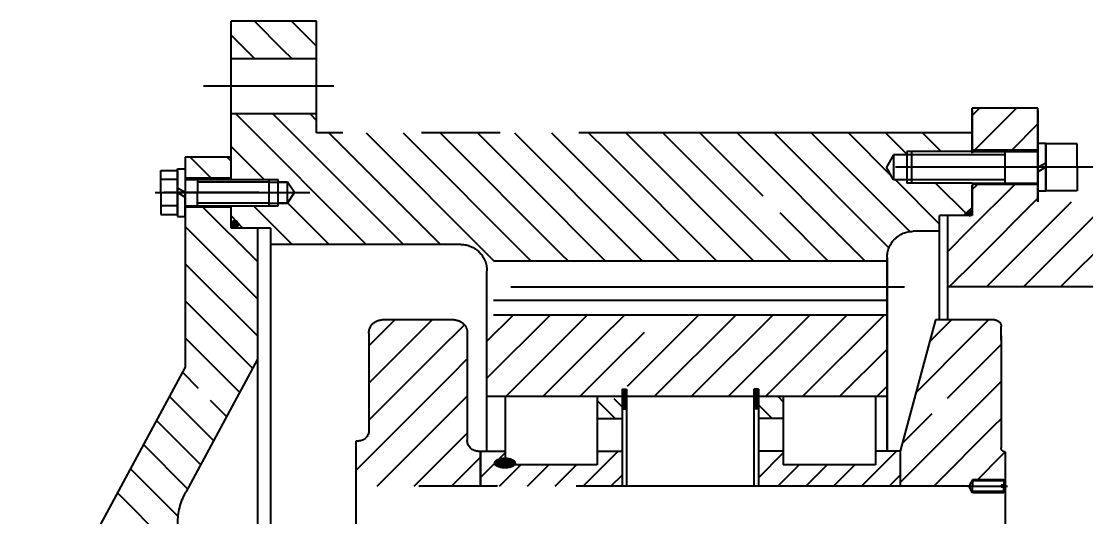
# Model space of a CAD drawing. Header units: millimetres. Extents: x 0 to 12600, y -349 to 8910.
# Drawn here: x 1148 to 1959, y 5862 to 6240 of the extents above; entities that cross this region are included whole.
import ezdxf
from ezdxf.enums import TextEntityAlignment as Align

# ---------------------------------------------------------------- set-up
doc = ezdxf.new("R2010")
doc.units = ezdxf.units.MM
doc.header["$LTSCALE"] = 300
doc.linetypes.add('K', pattern=[2.5, 1.25, -0.25, 0.25, -0.25, 0.25, -0.25])
doc.layers.add('01', color=7, linetype='Continuous')
doc.layers.add('07', color=6, linetype='K')
doc.styles.get("Standard").update_dxf_attribs({"font": 'isocp', "width": 0.707, "bigfont": 'intecad.shx'})

# ---------------------------------------------------------------- blocks, each defined once
blk = doc.blocks.new('FDSDSDFG')
at = {"layer": '07', "color": 6, "linetype": 'K', "ltscale": 0.8}
for p, q in [((-2247.48, 14907.96), (-2247.48, 14557.96)), ((-2247.48, 14907.96), (-2247.48, 14557.96)), ((-2312.35, 14728.96), (-2312.35, 14488.96)), ((-2221.2, 14602.6), (-2221.2, 14483.6)), ((-2177.48, 14557.96), (-2247.48, 14557.96)), ((-2247.48, 14557.96), (-2176.13, 14557.96)), ((-2176.13, 14557.96), (-2176.13, 14507.96)), ((-2464.18, 14518.86), (-2464.18, 14534.85)), ((-2464.18, 14504.58), (-2464.18, 14534.85)), ((-2437.99, 14532.96), (-2656.97, 14532.96)), ((-2468.18, 14532.96), (-2469.18, 14531.96)), ((-2468.18, 14532.96), (-2469.18, 14531.96)), ((-2469.18, 14531.96), (-2464.98, 14531.96)), ((-2469.18, 14531.96), (-2469.18, 14508.12)), ((-2469.18, 14531.96), (-2464.98, 14531.96)), ((-2469.18, 14531.96), (-2469.18, 14508.12)), ((-2464.98, 14532.96), (-2468.18, 14532.96)), ((-2468.18, 14532.96), (-2468.18, 14508.12)), ((-2464.98, 14532.96), (-2468.18, 14532.96)), ((-2468.18, 14532.96), (-2468.18, 14508.12)), ((-2464.98, 14532.96), (-2464.98, 14529.96)), ((-2464.98, 14532.96), (-2464.98, 14529.96)), ((-2464.98, 14529.96), (-2464.18, 14529.96)), ((-2464.98, 14529.96), (-2464.18, 14529.96)), ((-2464.18, 14532.96), (-2464.18, 14529.96)), ((-2464.18, 14532.96), (-2464.18, 14529.96)), ((-2463.38, 14529.96), (-2464.18, 14529.96)), ((-2463.38, 14529.96), (-2464.18, 14529.96)), ((-2463.38, 14532.96), (-2460.18, 14532.96)), ((-2463.38, 14532.96), (-2463.38, 14529.96)), ((-2463.38, 14532.96), (-2460.18, 14532.96)), ((-2463.38, 14532.96), (-2463.38, 14529.96)), ((-2459.18, 14531.96), (-2463.38, 14531.96)), ((-2459.18, 14531.96), (-2463.38, 14531.96)), ((-2460.18, 14532.96), (-2460.18, 14508.12)), ((-2460.18, 14532.96), (-2460.18, 14508.12)), ((-2460.18, 14532.96), (-2459.18, 14531.96)), ((-2460.18, 14532.96), (-2459.18, 14531.96)), ((-2459.18, 14531.96), (-2459.18, 14508.12)), ((-2459.18, 14531.96), (-2459.18, 14508.12)), ((-2437.99, 14532.96), (-2437.99, 14532.96)), ((-2437.99, 14532.96), (-2437.99, 14532.96)), ((-2437.99, 14532.96), (-2437.99, 14532.96)), ((-2437.99, 14532.96), (-2437.99, 14532.96)), ((-2349.58, 14529.96), (-2434.99, 14529.96)), ((-2337.48, 14524.96), (-2337.48, 14479.87)), ((-2469.18, 14508.12), (-2465.43, 14505.96)), ((-2469.18, 14508.12), (-2464.18, 14508.12)), ((-2469.18, 14508.12), (-2465.43, 14505.96)), ((-2469.18, 14508.12), (-2464.18, 14508.12)), ((-2465.43, 14505.96), (-2464.18, 14505.96)), ((-2465.43, 14505.96), (-2464.18, 14505.96)), ((-2459.18, 14508.12), (-2464.18, 14508.12)), ((-2459.18, 14508.12), (-2464.18, 14508.12)), ((-2462.93, 14505.96), (-2464.18, 14505.96)), ((-2462.93, 14505.96), (-2464.18, 14505.96)), ((-2464.18, 14505.96), (-2464.18, 14037.96)), ((-2459.18, 14508.12), (-2462.93, 14505.96)), ((-2459.18, 14508.12), (-2462.93, 14505.96)), ((-2258.03, 14507.96), (-2234.48, 14507.96)), ((-2234.48, 14507.96), (-2258.03, 14507.96)), ((-2258.03, 14507.96), (-2258.03, 14482.96)), ((-2177.48, 14507.96), (-2210.48, 14507.96)), ((-2210.48, 14507.96), (-2176.13, 14507.96)), ((-2194.98, 14507.96), (-2194.98, 14007.96)), ((-2194.98, 14507.96), (-2194.98, 14007.96)), ((-2258.1, 14488.96), (-2337.48, 14488.96)), ((-2337.48, 14479.87), (-2437.45, 14452.96)), ((-2337.48, 14482.96), (-2258.1, 14482.96)), ((-2337.48, 14482.96), (-2258.03, 14482.96)), ((-2269.98, 14482.96), (-2269.98, 14462.96)), ((-2437.45, 14452.96), (-2464.18, 14452.96)), ((-2437.45, 14452.96), (-2464.18, 14452.96)), ((-2437.45, 14452.96), (-2437.45, 14434.04)), ((-2312.48, 14456.16), (-2312.48, 14116.81)), ((-2289.98, 14442.96), (-2437.45, 14442.96)), ((-2437.45, 14442.96), (-2289.98, 14442.96)), ((-2359.93, 14442.96), (-2289.98, 14442.96)), ((-2333.74, 14442.96), (-2333.74, 14137.96)), ((-2322.68, 14442.96), (-2322.68, 14137.96)), ((-2292.68, 14442.96), (-2292.68, 14136.58)), ((-2395.93, 14434.04), (-2447.93, 14434.04)), ((-2395.93, 14363.88), (-2447.93, 14363.88)), ((-2437.45, 14363.88), (-2437.45, 14344.96)), ((-2412.68, 14363.88), (-2412.68, 14344.96)), ((-2390.27, 14344.96), (-2464.18, 14344.96)), ((-2390.27, 14341.46), (-2464.18, 14341.46)), ((-2405.26, 14344.96), (-2405.26, 14341.46)), ((-2401.85, 14341.46), (-2405.26, 14344.86)), ((-2401.99, 14341.46), (-2405.26, 14344.72)), ((-2402.14, 14341.46), (-2405.26, 14344.58)), ((-2402.28, 14341.46), (-2405.26, 14344.44)), ((-2402.42, 14341.46), (-2405.26, 14344.29)), ((-2402.56, 14341.46), (-2405.26, 14344.15)), ((-2402.7, 14341.46), (-2405.26, 14344.01)), ((-2402.84, 14341.46), (-2405.26, 14343.87)), ((-2402.98, 14341.46), (-2405.26, 14343.73)), ((-2403.13, 14341.46), (-2405.26, 14343.59)), ((-2403.27, 14341.46), (-2405.26, 14343.45)), ((-2403.41, 14341.46), (-2405.26, 14343.3)), ((-2403.55, 14341.46), (-2405.26, 14343.16)), ((-2403.69, 14341.46), (-2405.26, 14343.02)), ((-2403.83, 14341.46), (-2405.26, 14342.88)), ((-2403.97, 14341.46), (-2405.26, 14342.74)), ((-2404.12, 14341.46), (-2405.26, 14342.6)), ((-2404.26, 14341.46), (-2405.26, 14342.46)), ((-2404.4, 14341.46), (-2405.26, 14342.31)), ((-2404.54, 14341.46), (-2405.26, 14342.17)), ((-2404.68, 14341.46), (-2405.26, 14342.03)), ((-2404.82, 14341.46), (-2405.26, 14341.89)), ((-2404.96, 14341.46), (-2405.26, 14341.75)), ((-2405.11, 14341.46), (-2405.26, 14341.61)), ((-2405.25, 14341.46), (-2405.26, 14341.47)), ((-2401.71, 14341.46), (-2405.21, 14344.96)), ((-2401.57, 14341.46), (-2405.07, 14344.96)), ((-2401.43, 14341.46), (-2404.93, 14344.96)), ((-2401.29, 14341.46), (-2404.79, 14344.96)), ((-2401.15, 14341.46), (-2404.65, 14344.96)), ((-2401, 14341.46), (-2404.5, 14344.96)), ((-2400.86, 14341.46), (-2404.36, 14344.96)), ((-2400.72, 14341.46), (-2404.22, 14344.96)), ((-2400.58, 14341.46), (-2404.08, 14344.96)), ((-2400.44, 14341.46), (-2403.94, 14344.96)), ((-2400.3, 14341.46), (-2403.8, 14344.96)), ((-2400.16, 14341.46), (-2403.66, 14344.96)), ((-2400.01, 14341.46), (-2403.51, 14344.96)), ((-2399.87, 14341.46), (-2403.37, 14344.96)), ((-2399.73, 14341.46), (-2403.23, 14344.96)), ((-2399.59, 14341.46), (-2403.09, 14344.96)), ((-2399.45, 14341.46), (-2402.95, 14344.96)), ((-2399.31, 14341.46), (-2402.81, 14344.96)), ((-2399.17, 14341.46), (-2402.67, 14344.96)), ((-2399.02, 14341.46), (-2402.52, 14344.96)), ((-2398.88, 14341.46), (-2402.38, 14344.96)), ((-2398.74, 14341.46), (-2402.24, 14344.96)), ((-2398.6, 14341.46), (-2402.1, 14344.96)), ((-2398.46, 14341.46), (-2401.96, 14344.96)), ((-2398.32, 14341.46), (-2401.82, 14344.96)), ((-2398.18, 14341.46), (-2401.68, 14344.96)), ((-2398.03, 14341.46), (-2401.53, 14344.96)), ((-2397.89, 14341.46), (-2401.39, 14344.96)), ((-2397.75, 14341.46), (-2401.25, 14344.96)), ((-2397.61, 14341.46), (-2401.11, 14344.96)), ((-2397.47, 14341.46), (-2400.97, 14344.96)), ((-2397.33, 14341.46), (-2400.83, 14344.96)), ((-2397.19, 14341.46), (-2400.69, 14344.96)), ((-2397.04, 14341.46), (-2400.54, 14344.96)), ((-2396.9, 14341.46), (-2400.4, 14344.96)), ((-2396.76, 14341.46), (-2400.26, 14344.96)), ((-2396.62, 14341.46), (-2400.12, 14344.96)), ((-2396.48, 14341.46), (-2399.98, 14344.96)), ((-2396.34, 14341.46), (-2399.84, 14344.96)), ((-2396.2, 14341.46), (-2399.7, 14344.96)), ((-2396.05, 14341.46), (-2399.55, 14344.96)), ((-2395.91, 14341.46), (-2399.41, 14344.96)), ((-2395.77, 14341.46), (-2399.27, 14344.96)), ((-2395.63, 14341.46), (-2399.13, 14344.96)), ((-2395.49, 14341.46), (-2398.99, 14344.96)), ((-2395.35, 14341.46), (-2398.85, 14344.96)), ((-2395.21, 14341.46), (-2398.71, 14344.96)), ((-2395.06, 14341.46), (-2398.56, 14344.96)), ((-2394.92, 14341.46), (-2398.42, 14344.96)), ((-2394.78, 14341.46), (-2398.28, 14344.96)), ((-2394.64, 14341.46), (-2398.14, 14344.96)), ((-2394.5, 14341.46), (-2398, 14344.96)), ((-2394.36, 14341.46), (-2397.86, 14344.96)), ((-2394.22, 14341.46), (-2397.72, 14344.96)), ((-2394.07, 14341.46), (-2397.57, 14344.96)), ((-2393.93, 14341.46), (-2397.43, 14344.96)), ((-2393.79, 14341.46), (-2397.29, 14344.96)), ((-2393.65, 14341.46), (-2397.15, 14344.96)), ((-2393.51, 14341.46), (-2397.01, 14344.96)), ((-2393.37, 14341.46), (-2396.87, 14344.96)), ((-2393.23, 14341.46), (-2396.73, 14344.96)), ((-2393.09, 14341.46), (-2396.59, 14344.96)), ((-2392.94, 14341.46), (-2396.44, 14344.96)), ((-2392.8, 14341.46), (-2396.3, 14344.96)), ((-2392.66, 14341.46), (-2396.16, 14344.96)), ((-2392.52, 14341.46), (-2396.02, 14344.96)), ((-2392.38, 14341.46), (-2395.88, 14344.96)), ((-2392.24, 14341.46), (-2395.74, 14344.96)), ((-2392.1, 14341.46), (-2395.6, 14344.96)), ((-2391.95, 14341.46), (-2395.45, 14344.96)), ((-2391.81, 14341.46), (-2395.31, 14344.96)), ((-2391.67, 14341.46), (-2395.17, 14344.96)), ((-2391.53, 14341.46), (-2395.03, 14344.96)), ((-2391.39, 14341.46), (-2394.89, 14344.96)), ((-2391.25, 14341.46), (-2394.75, 14344.96)), ((-2391.11, 14341.46), (-2394.61, 14344.96)), ((-2390.96, 14341.46), (-2394.46, 14344.96)), ((-2390.82, 14341.46), (-2394.32, 14344.96)), ((-2390.68, 14341.46), (-2394.18, 14344.96)), ((-2390.54, 14341.46), (-2394.04, 14344.96)), ((-2390.4, 14341.46), (-2393.9, 14344.96)), ((-2390.27, 14341.47), (-2393.76, 14344.96)), ((-2390.27, 14341.61), (-2393.62, 14344.96)), ((-2390.27, 14341.75), (-2393.47, 14344.96)), ((-2390.27, 14341.89), (-2393.33, 14344.96)), ((-2390.27, 14342.04), (-2393.19, 14344.96)), ((-2390.27, 14342.18), (-2393.05, 14344.96)), ((-2390.27, 14342.32), (-2392.91, 14344.96)), ((-2390.27, 14342.46), (-2392.77, 14344.96)), ((-2390.27, 14342.6), (-2392.63, 14344.96)), ((-2390.27, 14342.74), (-2392.48, 14344.96)), ((-2390.27, 14342.88), (-2392.34, 14344.96)), ((-2390.27, 14343.03), (-2392.2, 14344.96)), ((-2390.27, 14343.17), (-2392.06, 14344.96)), ((-2390.27, 14343.31), (-2391.92, 14344.96)), ((-2390.27, 14343.45), (-2391.78, 14344.96)), ((-2390.27, 14343.59), (-2391.64, 14344.96)), ((-2390.27, 14343.73), (-2391.49, 14344.96)), ((-2390.27, 14343.87), (-2391.35, 14344.96)), ((-2390.27, 14344.02), (-2391.21, 14344.96)), ((-2390.27, 14344.16), (-2391.07, 14344.96)), ((-2390.27, 14344.3), (-2390.93, 14344.96)), ((-2390.27, 14344.44), (-2390.79, 14344.96)), ((-2390.27, 14344.58), (-2390.65, 14344.96)), ((-2390.27, 14344.72), (-2390.5, 14344.96)), ((-2390.27, 14344.86), (-2390.36, 14344.96)), ((-2390.27, 14344.96), (-2390.27, 14341.46)), ((-2390.27, 14244.46), (-2464.18, 14244.46)), ((-2405.26, 14240.96), (-2405.26, 14244.46)), ((-2405.25, 14244.46), (-2405.26, 14244.45)), ((-2405.11, 14244.46), (-2405.26, 14244.31)), ((-2404.96, 14244.46), (-2405.26, 14244.17)), ((-2404.82, 14244.46), (-2405.26, 14244.03)), ((-2404.68, 14244.46), (-2405.26, 14243.88)), ((-2404.54, 14244.46), (-2405.26, 14243.74)), ((-2404.4, 14244.46), (-2405.26, 14243.6)), ((-2404.26, 14244.46), (-2405.26, 14243.46)), ((-2404.12, 14244.46), (-2405.26, 14243.32)), ((-2403.97, 14244.46), (-2405.26, 14243.18)), ((-2403.83, 14244.46), (-2405.26, 14243.04)), ((-2403.69, 14244.46), (-2405.26, 14242.89)), ((-2403.55, 14244.46), (-2405.26, 14242.75)), ((-2403.41, 14244.46), (-2405.26, 14242.61)), ((-2403.27, 14244.46), (-2405.26, 14242.47)), ((-2403.13, 14244.46), (-2405.26, 14242.33)), ((-2402.98, 14244.46), (-2405.26, 14242.19)), ((-2402.84, 14244.46), (-2405.26, 14242.05)), ((-2402.7, 14244.46), (-2405.26, 14241.9)), ((-2402.56, 14244.46), (-2405.26, 14241.76)), ((-2402.42, 14244.46), (-2405.26, 14241.62)), ((-2402.28, 14244.46), (-2405.26, 14241.48)), ((-2402.14, 14244.46), (-2405.26, 14241.34)), ((-2401.99, 14244.46), (-2405.26, 14241.2)), ((-2401.85, 14244.46), (-2405.26, 14241.06)), ((-2401.71, 14244.46), (-2405.21, 14240.96)), ((-2401.57, 14244.46), (-2405.07, 14240.96)), ((-2401.43, 14244.46), (-2404.93, 14240.96)), ((-2401.29, 14244.46), (-2404.79, 14240.96)), ((-2401.15, 14244.46), (-2404.65, 14240.96)), ((-2401, 14244.46), (-2404.5, 14240.96)), ((-2400.86, 14244.46), (-2404.36, 14240.96)), ((-2400.72, 14244.46), (-2404.22, 14240.96)), ((-2400.58, 14244.46), (-2404.08, 14240.96)), ((-2400.44, 14244.46), (-2403.94, 14240.96)), ((-2400.3, 14244.46), (-2403.8, 14240.96)), ((-2400.16, 14244.46), (-2403.66, 14240.96)), ((-2400.01, 14244.46), (-2403.51, 14240.96)), ((-2399.87, 14244.46), (-2403.37, 14240.96)), ((-2399.73, 14244.46), (-2403.23, 14240.96)), ((-2399.59, 14244.46), (-2403.09, 14240.96)), ((-2399.45, 14244.46), (-2402.95, 14240.96)), ((-2399.31, 14244.46), (-2402.81, 14240.96)), ((-2399.17, 14244.46), (-2402.67, 14240.96)), ((-2399.02, 14244.46), (-2402.52, 14240.96)), ((-2398.88, 14244.46), (-2402.38, 14240.96)), ((-2398.74, 14244.46), (-2402.24, 14240.96)), ((-2398.6, 14244.46), (-2402.1, 14240.96)), ((-2398.46, 14244.46), (-2401.96, 14240.96)), ((-2398.32, 14244.46), (-2401.82, 14240.96)), ((-2398.18, 14244.46), (-2401.68, 14240.96)), ((-2398.03, 14244.46), (-2401.53, 14240.96)), ((-2397.89, 14244.46), (-2401.39, 14240.96)), ((-2397.75, 14244.46), (-2401.25, 14240.96)), ((-2397.61, 14244.46), (-2401.11, 14240.96)), ((-2397.47, 14244.46), (-2400.97, 14240.96)), ((-2397.33, 14244.46), (-2400.83, 14240.96)), ((-2397.19, 14244.46), (-2400.69, 14240.96)), ((-2397.04, 14244.46), (-2400.54, 14240.96)), ((-2396.9, 14244.46), (-2400.4, 14240.96)), ((-2396.76, 14244.46), (-2400.26, 14240.96)), ((-2396.62, 14244.46), (-2400.12, 14240.96)), ((-2396.48, 14244.46), (-2399.98, 14240.96)), ((-2396.34, 14244.46), (-2399.84, 14240.96)), ((-2396.2, 14244.46), (-2399.7, 14240.96)), ((-2396.05, 14244.46), (-2399.55, 14240.96)), ((-2395.91, 14244.46), (-2399.41, 14240.96)), ((-2395.77, 14244.46), (-2399.27, 14240.96)), ((-2395.63, 14244.46), (-2399.13, 14240.96)), ((-2395.49, 14244.46), (-2398.99, 14240.96)), ((-2395.35, 14244.46), (-2398.85, 14240.96)), ((-2395.21, 14244.46), (-2398.71, 14240.96)), ((-2395.06, 14244.46), (-2398.56, 14240.96)), ((-2394.92, 14244.46), (-2398.42, 14240.96)), ((-2394.78, 14244.46), (-2398.28, 14240.96)), ((-2394.64, 14244.46), (-2398.14, 14240.96)), ((-2394.5, 14244.46), (-2398, 14240.96)), ((-2394.36, 14244.46), (-2397.86, 14240.96)), ((-2394.22, 14244.46), (-2397.72, 14240.96)), ((-2394.07, 14244.46), (-2397.57, 14240.96)), ((-2393.93, 14244.46), (-2397.43, 14240.96)), ((-2393.79, 14244.46), (-2397.29, 14240.96)), ((-2393.65, 14244.46), (-2397.15, 14240.96)), ((-2393.51, 14244.46), (-2397.01, 14240.96)), ((-2393.37, 14244.46), (-2396.87, 14240.96)), ((-2393.23, 14244.46), (-2396.73, 14240.96)), ((-2393.09, 14244.46), (-2396.59, 14240.96)), ((-2392.94, 14244.46), (-2396.44, 14240.96)), ((-2392.8, 14244.46), (-2396.3, 14240.96)), ((-2392.66, 14244.46), (-2396.16, 14240.96)), ((-2392.52, 14244.46), (-2396.02, 14240.96)), ((-2392.38, 14244.46), (-2395.88, 14240.96)), ((-2392.24, 14244.46), (-2395.74, 14240.96)), ((-2392.1, 14244.46), (-2395.6, 14240.96)), ((-2391.95, 14244.46), (-2395.45, 14240.96)), ((-2391.81, 14244.46), (-2395.31, 14240.96)), ((-2391.67, 14244.46), (-2395.17, 14240.96)), ((-2391.53, 14244.46), (-2395.03, 14240.96)), ((-2391.39, 14244.46), (-2394.89, 14240.96)), ((-2391.25, 14244.46), (-2394.75, 14240.96)), ((-2391.11, 14244.46), (-2394.61, 14240.96)), ((-2390.96, 14244.46), (-2394.46, 14240.96)), ((-2390.82, 14244.46), (-2394.32, 14240.96)), ((-2390.68, 14244.46), (-2394.18, 14240.96)), ((-2390.54, 14244.46), (-2394.04, 14240.96)), ((-2390.4, 14244.46), (-2393.9, 14240.96)), ((-2390.27, 14244.45), (-2393.76, 14240.96)), ((-2390.27, 14244.3), (-2393.62, 14240.96)), ((-2390.27, 14244.16), (-2393.47, 14240.96)), ((-2390.27, 14244.02), (-2393.33, 14240.96)), ((-2390.27, 14243.88), (-2393.19, 14240.96)), ((-2390.27, 14243.74), (-2393.05, 14240.96)), ((-2390.27, 14243.6), (-2392.91, 14240.96)), ((-2390.27, 14243.46), (-2392.77, 14240.96)), ((-2390.27, 14243.31), (-2392.63, 14240.96)), ((-2390.27, 14243.17), (-2392.48, 14240.96)), ((-2390.27, 14243.03), (-2392.34, 14240.96)), ((-2390.27, 14242.89), (-2392.2, 14240.96)), ((-2390.27, 14242.75), (-2392.06, 14240.96)), ((-2390.27, 14242.61), (-2391.92, 14240.96)), ((-2390.27, 14242.47), (-2391.78, 14240.96)), ((-2390.27, 14242.32), (-2391.64, 14240.96)), ((-2390.27, 14242.18), (-2391.49, 14240.96)), ((-2390.27, 14242.04), (-2391.35, 14240.96)), ((-2390.27, 14241.9), (-2391.21, 14240.96)), ((-2390.27, 14241.76), (-2391.07, 14240.96)), ((-2390.27, 14241.62), (-2390.93, 14240.96)), ((-2390.27, 14241.48), (-2390.79, 14240.96)), ((-2390.27, 14241.33), (-2390.65, 14240.96)), ((-2390.27, 14241.19), (-2390.5, 14240.96)), ((-2390.27, 14241.05), (-2390.36, 14240.96)), ((-2390.27, 14240.96), (-2390.27, 14244.46)), ((-2390.27, 14240.96), (-2464.18, 14240.96)), ((-2437.45, 14222.04), (-2437.45, 14240.96)), ((-2412.68, 14222.04), (-2412.68, 14240.96)), ((-2412.68, 14235.78), (-2398.93, 14222.04)), ((-2403.71, 14240.96), (-2397.68, 14234.92)), ((-2395.93, 14222.04), (-2447.93, 14222.04)), ((-2395.93, 14151.88), (-2447.93, 14151.88)), ((-2437.45, 14130.96), (-2437.45, 14151.88)), ((-2437.45, 14137.96), (-2299.98, 14137.96)), ((-2437.45, 14132.96), (-2464.18, 14132.96)), ((-2464.18, 14132.96), (-2437.45, 14132.96)), ((-2347.48, 14122.96), (-2429.45, 14122.96)), ((-2337.48, 14112.96), (-2337.48, 14057.96)), ((-2279.98, 14117.96), (-2279.98, 13972.96)), ((-2347.48, 14047.96), (-2421.75, 14047.96)), ((-2429.75, 14039.96), (-2429.75, 14037.96)), ((-2429.75, 14037.96), (-2657.48, 14037.96)), ((-2159.48, 14021.11), (-2159.48, 13921.86)), ((-2194.98, 14007.96), (-2109.98, 14007.96)), ((-2180.58, 14007.96), (-2180.58, 13942.96)), ((-2138.58, 14007.96), (-2138.58, 13942.96)), ((-2109.98, 14007.96), (-2109.98, 13942.96)), ((-2267.48, 13972.96), (-2591.9, 13972.96)), ((-2267.48, 13972.96), (-2591.9, 13972.96)), ((-2267.48, 13972.96), (-2267.48, 13942.96)), ((-2240.5, 13887.39), (-2240.5, 13971.51)), ((-2267.48, 13962.96), (-2601.87, 13962.96)), ((-2267.48, 13962.96), (-2594.5, 13962.96)), ((-2367.48, 13962.96), (-2468.72, 13908.28)), ((-2240.5, 13964.06), (-2240.5, 13891.87)), ((-2267.48, 13942.96), (-2250.5, 13942.96)), ((-2230.5, 13942.96), (-2109.98, 13942.96)), ((-2213.52, 13942.96), (-2213.52, 13907.96)), ((-2373.52, 13907.96), (-2604.98, 13782.96)), ((-2213.52, 13907.96), (-2373.52, 13907.96)), ((-2213.52, 13907.96), (-2373.52, 13907.96))]:
    blk.add_line(p, q, dxfattribs=at)
at = {"layer": '07', "color": 6, "linetype": 'K'}
for p, q in [((-2312.35, 14575.24), (-2251.96, 14635.63)), ((-2312.35, 14546.96), (-2247.48, 14611.83)), ((-2221.2, 14591.11), (-2221.2, 14521.02)), ((-2312.35, 14518.67), (-2247.48, 14583.55)), ((-2239.2, 14587.96), (-2239.2, 14563.96)), ((-2221.2, 14587.96), (-2239.2, 14587.96)), ((-2221.2, 14587.96), (-2203.2, 14587.96)), ((-2203.2, 14587.96), (-2203.2, 14563.96)), ((-2221.2, 14566.05), (-2221.2, 14555.86)), ((-2291.7, 14511.04), (-2244.78, 14557.96)), ((-2239.45, 14563.96), (-2239.45, 14557.96)), ((-2221.2, 14563.96), (-2239.45, 14563.96)), ((-2239.45, 14557.96), (-2221.2, 14557.96)), ((-2239.2, 14563.96), (-2221.2, 14563.96)), ((-2234.2, 14557.96), (-2234.2, 14507.96)), ((-2233.2, 14563.96), (-2221.2, 14563.96)), ((-2233.2, 14507.96), (-2233.2, 14557.96)), ((-2221.2, 14563.96), (-2224.66, 14557.96)), ((-2209.2, 14563.96), (-2221.2, 14563.96)), ((-2203.2, 14563.96), (-2221.2, 14563.96)), ((-2221.2, 14557.96), (-2217.73, 14563.96)), ((-2221.2, 14563.96), (-2202.95, 14563.96)), ((-2202.95, 14557.96), (-2221.2, 14557.96)), ((-2209.2, 14507.96), (-2209.2, 14557.96)), ((-2208.2, 14557.96), (-2208.2, 14507.96)), ((-2208.2, 14537.97), (-2188.21, 14557.96)), ((-2202.95, 14563.96), (-2202.95, 14557.96)), ((-2208.2, 14509.69), (-2176.13, 14541.76)), ((-2268.32, 14506.14), (-2234.2, 14540.26)), ((-2459.18, 14511.81), (-2440.55, 14530.43)), ((-2440.55, 14530.43), (-2438.02, 14532.96)), ((-2417.96, 14524.74), (-2412.74, 14529.96)), ((-2395.37, 14519.05), (-2384.46, 14529.96)), ((-2372.78, 14513.35), (-2356.17, 14529.96)), ((-2352.99, 14529.96), (-2342.48, 14529.96)), ((-2233.2, 14532.96), (-2209.2, 14532.96)), ((-2230.8, 14532.96), (-2230.8, 14447.96)), ((-2211.6, 14532.96), (-2211.6, 14447.96)), ((-2464.18, 14478.52), (-2417.96, 14524.74)), ((-2461.46, 14452.96), (-2395.37, 14519.05)), ((-2350.18, 14507.66), (-2337.48, 14520.37)), ((-2397.19, 14488.94), (-2372.78, 14513.35)), ((-2312.35, 14490.39), (-2291.7, 14511.04)), ((-2238.21, 14507.96), (-2234.2, 14511.97)), ((-2221.2, 14510.96), (-2221.2, 14449.42)), ((-2181.64, 14507.96), (-2176.13, 14513.47)), ((-2392.9, 14464.95), (-2350.18, 14507.66)), ((-2285.5, 14488.96), (-2268.32, 14506.14)), ((-2251.92, 14507.96), (-2258.03, 14501.25)), ((-2257.88, 14506.06), (-2256.06, 14507.88)), ((-2257.88, 14506.2), (-2256.21, 14507.88)), ((-2257.88, 14505.92), (-2255.93, 14507.87)), ((-2257.86, 14505.8), (-2255.8, 14507.86)), ((-2257.86, 14506.36), (-2256.37, 14507.86)), ((-2257.84, 14505.68), (-2255.68, 14507.83)), ((-2257.83, 14506.54), (-2256.54, 14507.82)), ((-2257.81, 14505.57), (-2255.57, 14507.8)), ((-2257.77, 14505.46), (-2255.47, 14507.77)), ((-2257.76, 14506.75), (-2256.75, 14507.75)), ((-2257.73, 14505.36), (-2255.37, 14507.73)), ((-2257.68, 14505.27), (-2255.27, 14507.68)), ((-2257.63, 14505.18), (-2255.18, 14507.63)), ((-2257.61, 14507.04), (-2257.04, 14507.61)), ((-2257.58, 14505.09), (-2255.09, 14507.58)), ((-2257.52, 14505.01), (-2255.01, 14507.52)), ((-2257.46, 14504.93), (-2254.93, 14507.45)), ((-2257.39, 14504.85), (-2254.86, 14507.39)), ((-2257.32, 14504.78), (-2254.79, 14507.32)), ((-2257.24, 14504.72), (-2254.72, 14507.24)), ((-2257.17, 14504.65), (-2254.66, 14507.16)), ((-2257.08, 14504.6), (-2254.6, 14507.08)), ((-2257, 14504.54), (-2254.55, 14506.99)), ((-2233.2, 14479.99), (-2256.97, 14503.76)), ((-2256.9, 14504.49), (-2254.5, 14506.9)), ((-2256.81, 14504.45), (-2254.45, 14506.81)), ((-2256.71, 14504.41), (-2254.41, 14506.7)), ((-2256.6, 14504.37), (-2254.37, 14506.6)), ((-2256.49, 14504.34), (-2254.34, 14506.49)), ((-2256.37, 14504.32), (-2254.32, 14506.37)), ((-2256.24, 14504.3), (-2254.31, 14506.24)), ((-2256.11, 14504.3), (-2254.3, 14506.11)), ((-2255.96, 14504.3), (-2254.3, 14505.96)), ((-2255.8, 14504.32), (-2254.32, 14505.8)), ((-2255.62, 14504.36), (-2254.36, 14505.62)), ((-2255.41, 14504.43), (-2254.44, 14505.4)), ((-2255.11, 14504.59), (-2254.6, 14505.1)), ((-2233.2, 14507.96), (-2233.2, 14457.96)), ((-2209.2, 14507.96), (-2209.2, 14457.96)), ((-2354.2, 14475.37), (-2337.48, 14492.08)), ((-2431.6, 14454.53), (-2408.74, 14477.39)), ((-2230.8, 14449.3), (-2264.45, 14482.96)), ((-2194.98, 14470.05), (-2209.2, 14484.27)), ((-2194.98, 14385.2), (-2270.15, 14460.37)), ((-2233.2, 14461.98), (-2209.2, 14461.98)), ((-2464.18, 14444.63), (-2455.85, 14452.96)), ((-2209.2, 14457.96), (-2233.2, 14457.96)), ((-2230.8, 14457.96), (-2230.8, 14447.96)), ((-2211.6, 14457.96), (-2211.6, 14447.96)), ((-2194.98, 14441.77), (-2211.17, 14457.96)), ((-2464.18, 14423.41), (-2437.45, 14450.15)), ((-2194.98, 14356.91), (-2282.48, 14444.42)), ((-2211.6, 14447.96), (-2230.8, 14447.96)), ((-2230.8, 14447.96), (-2221.2, 14442.42)), ((-2194.98, 14413.48), (-2227.62, 14446.12)), ((-2211.6, 14447.96), (-2221.2, 14442.42)), ((-2395.93, 14442.96), (-2395.93, 14137.96)), ((-2395.93, 14406.81), (-2359.78, 14442.96)), ((-2395.93, 14435.1), (-2388.07, 14442.96)), ((-2395.93, 14378.53), (-2333.74, 14440.71)), ((-2447.93, 14434.04), (-2447.93, 14363.88)), ((-2194.98, 14328.63), (-2292.68, 14426.33)), ((-2464.18, 14402.2), (-2447.93, 14418.45)), ((-2395.93, 14350.24), (-2333.74, 14412.43)), ((-2464.18, 14380.99), (-2447.93, 14397.24)), ((-2255.74, 14361.1), (-2292.68, 14398.04)), ((-2395.93, 14321.96), (-2333.74, 14384.15)), ((-2464.18, 14359.78), (-2447.93, 14376.03)), ((-2457.78, 14344.96), (-2438.86, 14363.88)), ((-2395.93, 14359.87), (-2399.93, 14363.88)), ((-2194.98, 14272.06), (-2292.68, 14369.76)), ((-2402.23, 14344.96), (-2412.68, 14355.41)), ((-2395.93, 14293.67), (-2333.74, 14355.86)), ((-2194.98, 14300.34), (-2242.97, 14348.34)), ((-2194.98, 14243.78), (-2292.68, 14341.48)), ((-2395.93, 14265.39), (-2333.74, 14327.58)), ((-2207.7, 14228.22), (-2292.68, 14313.19)), ((-2387.9, 14245.13), (-2333.74, 14299.29)), ((-2247.41, 14239.64), (-2292.68, 14284.91)), ((-2371.26, 14233.48), (-2346.71, 14258.04)), ((-2287.11, 14251.06), (-2292.68, 14256.62)), ((-2194.98, 14158.92), (-2287.11, 14251.06)), ((-2351.92, 14224.54), (-2333.74, 14242.72)), ((-2464.18, 14232.5), (-2455.72, 14240.96)), ((-2464.18, 14211.28), (-2437.45, 14238.01)), ((-2395.93, 14208.82), (-2371.26, 14233.48)), ((-2194.98, 14187.21), (-2247.41, 14239.64)), ((-2234.66, 14170.32), (-2292.68, 14228.34)), ((-2194.98, 14215.49), (-2207.7, 14228.22)), ((-2447.93, 14222.04), (-2447.93, 14151.88)), ((-2395.93, 14180.54), (-2351.92, 14224.54)), ((-2395.93, 14152.25), (-2333.74, 14214.44)), ((-2464.18, 14190.07), (-2447.93, 14206.32)), ((-2287.27, 14194.65), (-2292.68, 14200.05)), ((-2194.98, 14102.35), (-2287.27, 14194.65)), ((-2464.18, 14168.86), (-2447.93, 14185.11)), ((-2381.94, 14137.96), (-2333.74, 14186.16)), ((-2194.98, 14074.07), (-2292.68, 14171.77)), ((-2194.98, 14130.64), (-2234.66, 14170.32)), ((-2464.18, 14147.64), (-2447.93, 14163.89)), ((-2457.65, 14132.96), (-2438.73, 14151.88)), ((-2353.65, 14137.96), (-2333.74, 14157.87)), ((-2194.98, 14045.79), (-2292.68, 14143.49)), ((-2464.18, 14110.83), (-2442.05, 14132.96)), ((-2464.18, 14082.54), (-2423.76, 14122.96)), ((-2464.18, 14054.26), (-2397.08, 14121.36)), ((-2397.08, 14121.36), (-2395.48, 14122.96)), ((-2379.35, 14110.8), (-2367.19, 14122.96)), ((-2361.63, 14100.23), (-2341.16, 14120.71)), ((-2452.19, 14037.96), (-2379.35, 14110.8)), ((-2413.91, 14047.96), (-2361.63, 14100.23)), ((-2343.91, 14089.67), (-2337.48, 14096.1)), ((-2194.98, 14017.5), (-2279.98, 14102.5)), ((-2385.62, 14047.96), (-2343.91, 14089.67)), ((-2252.9, 14047.14), (-2279.98, 14074.22)), ((-2357.34, 14047.96), (-2337.48, 14067.82)), ((-2180.58, 13974.82), (-2252.9, 14047.14)), ((-2180.58, 13946.53), (-2279.98, 14045.93)), ((-2248.31, 13985.98), (-2279.98, 14017.65)), ((-2180.58, 14003.1), (-2185.43, 14007.96)), ((-2109.98, 13989.07), (-2128.87, 14007.96)), ((-2240.5, 13884.89), (-2240.5, 14002.82)), ((-2248.5, 13985.86), (-2240.5, 13991.17)), ((-2240.5, 13991.17), (-2232.5, 13985.86)), ((-2250.5, 13959.88), (-2279.98, 13989.36)), ((-2248.5, 13971.96), (-2248.5, 13985.86)), ((-2248.5, 13985.86), (-2248.5, 13978.66)), ((-2248.5, 13985.86), (-2232.5, 13985.86)), ((-2232.5, 13971.96), (-2232.5, 13985.86)), ((-2232.5, 13985.86), (-2232.5, 13978.91)), ((-2131.11, 13981.92), (-2138.58, 13989.39)), ((-2109.98, 13960.79), (-2131.11, 13981.92)), ((-2250.5, 13971.96), (-2250.5, 13978.66)), ((-2250.5, 13978.66), (-2230.5, 13978.66)), ((-2230.5, 13971.96), (-2230.5, 13978.66)), ((-2250.5, 13907.96), (-2250.5, 13971.96)), ((-2250.5, 13971.96), (-2230.5, 13971.96)), ((-2248.5, 13971.96), (-2248.5, 13917.23)), ((-2232.5, 13971.96), (-2232.5, 13917.23)), ((-2230.5, 13907.96), (-2230.5, 13971.96)), ((-2205.29, 13942.96), (-2230.5, 13968.17)), ((-2570.9, 13957.96), (-2469.22, 13856.28)), ((-2374.25, 13959.3), (-2322.91, 13907.96)), ((-2349.62, 13962.96), (-2294.62, 13907.96)), ((-2321.34, 13962.96), (-2266.34, 13907.96)), ((-2293.05, 13962.96), (-2251.5, 13921.4)), ((-2120.43, 13942.96), (-2138.58, 13961.1)), ((-2392.62, 13949.38), (-2351.19, 13907.96)), ((-2267.48, 13951.82), (-2258.08, 13942.96)), ((-2261.86, 13942.96), (-2267.48, 13948.58)), ((-2267.34, 13945.63), (-2264.52, 13948.44)), ((-2267.34, 13945.76), (-2264.66, 13948.44)), ((-2267.34, 13945.91), (-2264.81, 13948.44)), ((-2267.33, 13945.5), (-2264.39, 13948.43)), ((-2267.33, 13946.06), (-2264.96, 13948.43)), ((-2267.31, 13945.37), (-2264.27, 13948.41)), ((-2267.3, 13946.23), (-2265.13, 13948.4)), ((-2267.29, 13945.25), (-2264.15, 13948.39)), ((-2267.27, 13945.13), (-2264.03, 13948.37)), ((-2267.26, 13946.41), (-2265.3, 13948.37)), ((-2267.24, 13945.02), (-2263.92, 13948.34)), ((-2267.21, 13946.61), (-2265.5, 13948.31)), ((-2267.2, 13944.91), (-2263.81, 13948.3)), ((-2267.16, 13944.81), (-2263.71, 13948.26)), ((-2267.12, 13946.83), (-2265.73, 13948.22)), ((-2267.12, 13944.71), (-2263.64, 13948.2)), ((-2267.08, 13944.61), (-2263.57, 13948.13)), ((-2267.03, 13944.52), (-2263.49, 13948.06)), ((-2266.98, 13947.12), (-2266.02, 13948.08)), ((-2266.98, 13944.43), (-2263.42, 13947.99)), ((-2266.93, 13944.34), (-2263.35, 13947.92)), ((-2266.87, 13944.25), (-2263.27, 13947.85)), ((-2266.81, 13944.17), (-2263.2, 13947.78)), ((-2266.75, 13944.09), (-2263.13, 13947.71)), ((-2266.69, 13944.02), (-2263.06, 13947.65)), ((-2266.62, 13943.94), (-2262.98, 13947.58)), ((-2266.55, 13943.87), (-2262.91, 13947.51)), ((-2266.48, 13943.8), (-2262.84, 13947.44)), ((-2266.4, 13943.73), (-2262.76, 13947.37)), ((-2266.32, 13943.67), (-2262.69, 13947.3)), ((-2266.24, 13943.61), (-2262.62, 13947.23)), ((-2266.16, 13943.55), (-2262.55, 13947.17)), ((-2266.08, 13943.49), (-2262.47, 13947.1)), ((-2265.99, 13943.44), (-2262.4, 13947.03)), ((-2265.89, 13943.39), (-2262.33, 13946.96)), ((-2265.8, 13943.35), (-2262.26, 13946.89)), ((-2265.7, 13943.3), (-2262.2, 13946.8)), ((-2265.6, 13943.26), (-2262.16, 13946.7)), ((-2265.5, 13943.23), (-2262.12, 13946.6)), ((-2265.39, 13943.19), (-2262.09, 13946.49)), ((-2265.28, 13943.16), (-2262.06, 13946.38)), ((-2265.16, 13943.14), (-2262.04, 13946.26)), ((-2265.04, 13943.12), (-2262.02, 13946.14)), ((-2264.91, 13943.1), (-2262, 13946.01)), ((-2264.78, 13943.1), (-2261.99, 13945.88)), ((-2264.64, 13943.09), (-2261.99, 13945.74)), ((-2264.49, 13943.1), (-2262, 13945.59)), ((-2264.33, 13943.11), (-2262.01, 13945.44)), ((-2264.17, 13943.14), (-2262.04, 13945.27)), ((-2263.98, 13943.18), (-2262.08, 13945.09)), ((-2263.78, 13943.25), (-2262.14, 13944.88)), ((-2263.54, 13943.34), (-2262.24, 13944.64)), ((-2263.23, 13943.51), (-2262.41, 13944.33)), ((-2251.5, 13942.96), (-2251.5, 13907.96)), ((-2240.5, 13886.39), (-2240.5, 13945.51)), ((-2229.5, 13942.96), (-2229.5, 13907.96)), ((-2216.49, 13942.96), (-2213.52, 13939.99)), ((-2410.98, 13939.46), (-2398.83, 13927.31)), ((-2429.35, 13929.55), (-2395.75, 13895.95)), ((-2229.5, 13927.68), (-2213.52, 13911.7)), ((-2447.71, 13919.63), (-2414.12, 13886.03)), ((-2389.69, 13918.17), (-2377.39, 13905.87)), ((-2250.5, 13917.23), (-2240.5, 13917.23)), ((-2230.5, 13917.23), (-2240.5, 13917.23)), ((-2466.08, 13909.71), (-2432.48, 13876.11)), ((-2240.5, 13899.86), (-2240.5, 13910.05)), ((-2487.21, 13902.56), (-2450.85, 13866.19)), ((-2258.75, 13907.96), (-2240.5, 13907.96)), ((-2258.75, 13901.96), (-2258.75, 13907.96)), ((-2240.5, 13901.96), (-2258.75, 13901.96)), ((-2257.26, 13889.46), (-2257.26, 13901.96)), ((-2257.26, 13901.96), (-2240.5, 13901.96)), ((-2250.5, 13901.96), (-2250.5, 13889.46)), ((-2240.5, 13901.96), (-2243.96, 13907.96)), ((-2222.25, 13907.96), (-2240.5, 13907.96)), ((-2240.5, 13907.96), (-2237.03, 13901.96)), ((-2223.73, 13901.96), (-2240.5, 13901.96)), ((-2240.5, 13901.96), (-2222.25, 13901.96)), ((-2230.5, 13901.96), (-2230.5, 13889.46)), ((-2223.73, 13889.46), (-2223.73, 13901.96)), ((-2222.25, 13901.96), (-2222.25, 13907.96)), ((-2240.5, 13889.46), (-2257.26, 13889.46)), ((-2240.5, 13889.46), (-2223.73, 13889.46))]:
    blk.add_line(p, q, dxfattribs=at)
for centre, radius in [((-2256.09, 14506.09), 1.79), ((-2264.67, 13945.77), 2.68)]:
    blk.add_circle(centre, radius, dxfattribs=at)
at = {"layer": '07', "color": 6, "linetype": 'K', "ltscale": 0.8}
for centre, radius, start, end in [((-2434.99, 14532.96), 3, 180, 270), ((-2434.99, 14532.96), 3, 180, 270), ((-2434.99, 14532.96), 3, 180, 270), ((-2434.99, 14532.96), 3, 180, 270), ((-2342.48, 14524.96), 5, 0, 90), ((-2289.98, 14462.96), 20, 270, 0), ((-2299.98, 14117.96), 20, 0, 90), ((-2429.45, 14130.96), 8, 180, 270), ((-2347.48, 14112.96), 10, 0, 90), ((-2347.48, 14057.96), 10, 270, 0), ((-2421.75, 14039.96), 8, 90, 180), ((-2492.48, 13952.28), 50, 184.95591, 298.37117)]:
    blk.add_arc(centre, radius, start, end, dxfattribs=at)
at = {"layer": '07', "color": 6, "linetype": 'K', "width": 0.605172}
blk.add_text('\\M+5A1F1', height=16, dxfattribs=at).set_placement((-2451.32, 14142.83), (-2441.72, 14142.83), align=Align.FIT)

msp = doc.modelspace()

# ---------------------------------------------------------------- block references
at = {"layer": '01', "xscale": -1, "rotation": 270}
msp.add_blockref('FDSDSDFG', (-12635.09, 8349.81), dxfattribs=at)

doc.saveas('drawing.dxf')
